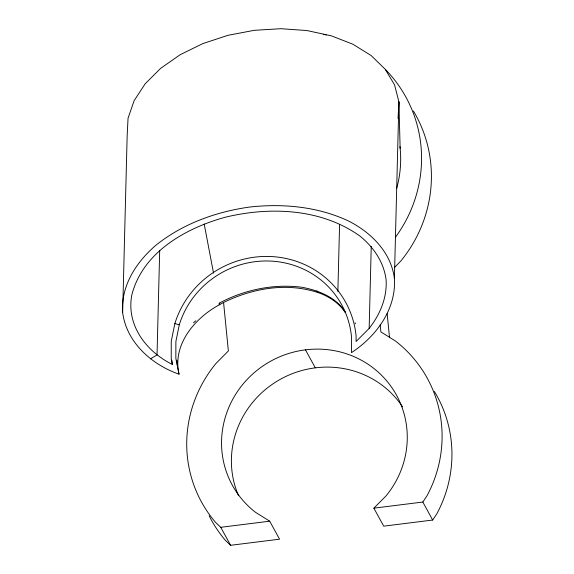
<?xml version="1.0" encoding="UTF-8"?>
<svg xmlns="http://www.w3.org/2000/svg" width="574" height="574" viewBox="0 0 574 574"><rect width="100%" height="100%" fill="white"/><g stroke="black" fill="none" stroke-linecap="round" stroke-linejoin="round"><path stroke-width="0.86" d="M400.135 148.286L398.901 101.835L394.582 84.895L385.204 69.26L371.134 55.527L352.91 44.227L331.227 35.796L306.932 30.551L280.944 28.7L254.268 30.314L227.928 35.33L202.938 43.552L180.25 54.666L160.756 68.249L145.186 83.775L134.144 100.644L128.052 118.215L127.155 135.808L122.649 312.529C126.488 342.441 151.744 364.684 179.038 374.183C172.15 344.579 194.859 318.154 219.203 304.851L219.239 303.208L219.928 304.363C247.487 289.906 280.385 282.781 310.964 290.537C324.296 293.658 337.469 300.69 345.125 312.335M159.694 250.544L157.032 354.969L150.417 358.843M337.871 291.441L339.578 224.542M369.154 328.45C380.074 314.53 387.278 297.547 386.08 279.595C383.798 262.067 373.538 247.085 360.013 236.122C321.469 208.506 270.354 206.432 225.568 217.159C185.768 228.05 142.718 252.18 131.812 294.971C126.05 325.257 146.291 351.525 172.329 364.447L171.231 359.03L171.26 341.193L174.848 323.593A93.627 90.269 -28.7 0 1 272.923 256.643A93.627 90.269 -28.7 0 1 356.095 335.919L356.088 341.48L369.154 328.45L371.249 246.332M179.038 374.183L175.852 358.456L175.881 341.501L179.289 324.784A88.948 85.756 -28.7 0 1 272.463 261.184A88.948 85.756 -28.7 0 1 351.475 336.5L351.446 352.63C376.121 336.551 396.369 309.199 394.395 278.555L398.901 101.835L398.636 107.116M122.649 312.529C120.698 285.709 136.519 261.694 156.243 244.969C183.034 223.63 216.075 211.741 249.755 207.035C283.133 203.361 317.738 206.59 348.404 220.947C371.069 232.377 391.21 252.345 394.395 278.555M398.047 118.553L398.406 111.514M434.36 391.454A128.741 124.113 -28.7 0 1 436.764 513.938L432.681 520.037L383.719 526.157L373.868 508.162L422.83 502.042L426.913 495.95A128.741 124.113 -28.7 0 0 395.586 341.114L380.892 331.901L380.189 324.834M394.388 267.541L400.702 261.184A135.758 130.886 -28.7 0 0 413.424 111.012M373.868 508.162L386.094 495.857A93.627 90.269 -28.7 0 0 373.444 368.128A93.627 90.269 -28.7 0 0 242.723 384.472A93.627 90.269 -28.7 0 0 255.373 512.202L269.708 521.185L279.56 539.18L230.597 545.3L225.417 540.364A128.741 124.113 -28.7 0 1 209.13 515.746M193.51 322.775L195.842 320.758M219.203 304.851L219.928 304.363M223.566 302.39L228.373 350.972L215.846 363.586A128.741 124.113 -28.7 0 0 215.566 522.369L220.746 527.305L269.708 521.185M174.848 323.593L179.289 324.784M219.196 303.122L219.246 303.137C244.488 289.683 273.698 283.599 302.161 287.287C318.649 290.473 336.07 297.188 345.268 312.105M318.168 292.475L316.841 290.939L317.515 292.159M422.83 502.042L432.681 520.037M305.468 349.846L315.32 367.841M220.746 527.305L230.597 545.3M355.055 322.732L355.442 323.758M204.186 223.989L213.542 273.159M171.834 360.128L172.329 364.447M176.814 360.214L177.567 366.908M387.156 313.684L389.516 337.526M238.404 495.434A93.627 90.269 -28.7 0 1 281.432 378.696A93.627 90.269 -28.7 0 1 402.561 406.866M385.771 69.856A135.758 130.886 -28.7 0 1 395.701 236.918M323.693 34.39A135.758 130.886 -28.7 0 1 326.219 35.036M399.956 146.557A114.692 110.574 -28.7 0 1 396.699 188.322"/></g></svg>
